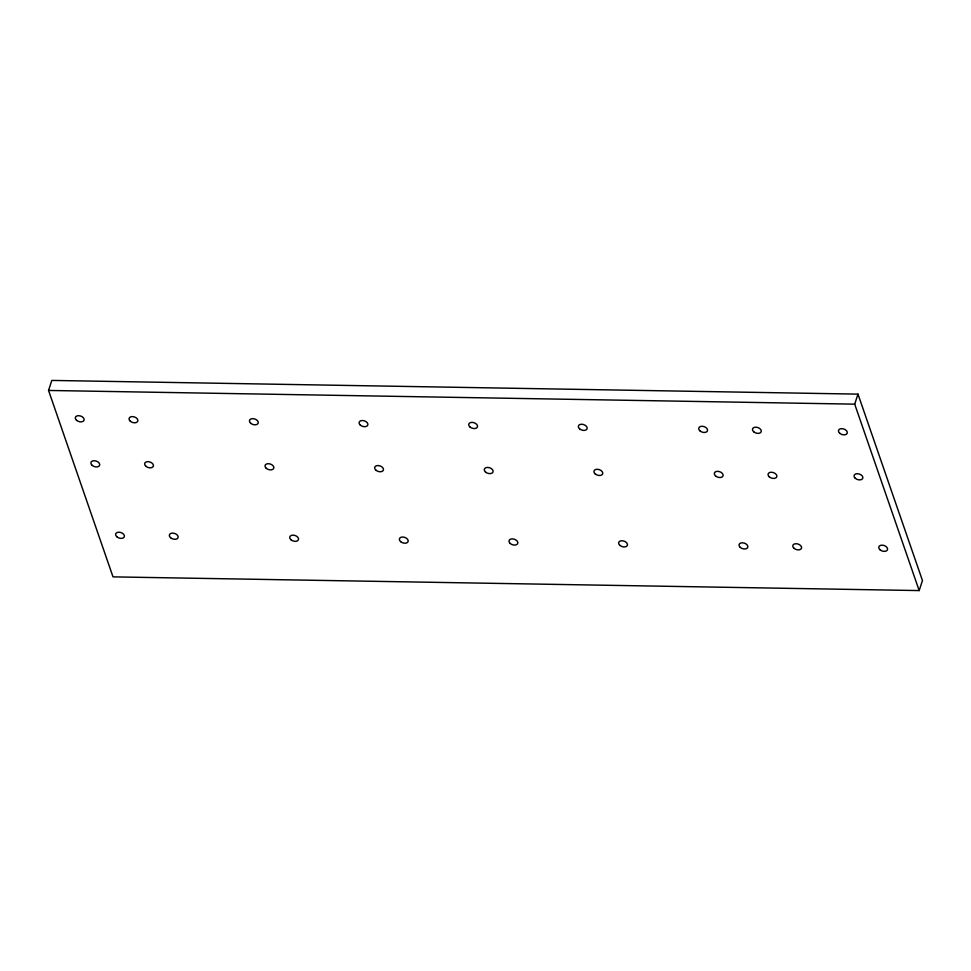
<?xml version="1.0" encoding="UTF-8"?>
<svg xmlns="http://www.w3.org/2000/svg" width="971" height="971" viewBox="0 0 971 971"><rect width="100%" height="100%" fill="white"/><g stroke="black" fill="none" stroke-linecap="round" stroke-linejoin="round"><path stroke-width="1.46" d="M48.55 390.451L51.827 380.426L857.988 394.129L922.45 580.549L919.173 590.574L113.012 576.871L48.55 390.451L854.698 404.154L919.173 590.574M854.698 404.154L857.988 394.129M855.269 478.29A4.564 2.913 18.1 0 0 862.721 478.424A4.564 2.913 18.1 0 0 857.381 473.702A4.564 2.913 18.1 0 0 855.269 478.29M879.981 549.756A4.564 2.913 18.1 0 0 887.433 549.877A4.564 2.913 18.1 0 0 882.093 545.156A4.564 2.913 18.1 0 0 879.981 549.756M793.999 548.299A4.564 2.913 18.1 0 0 801.439 548.421A4.564 2.913 18.1 0 0 796.111 543.699A4.564 2.913 18.1 0 0 793.999 548.299M769.275 476.834A4.564 2.913 18.1 0 0 776.727 476.955A4.564 2.913 18.1 0 0 771.387 472.234A4.564 2.913 18.1 0 0 769.275 476.834M753.702 431.779A4.564 2.913 18.1 0 0 761.143 431.913A4.564 2.913 18.1 0 0 755.814 427.179A4.564 2.913 18.1 0 0 753.702 431.779M715.542 475.924A4.564 2.913 18.1 0 0 722.982 476.045A4.564 2.913 18.1 0 0 717.654 471.323A4.564 2.913 18.1 0 0 715.542 475.924M740.254 547.377A4.564 2.913 18.1 0 0 747.694 547.51A4.564 2.913 18.1 0 0 742.366 542.789A4.564 2.913 18.1 0 0 740.254 547.377M595.15 473.872A4.564 2.913 18.1 0 0 602.603 474.006A4.564 2.913 18.1 0 0 597.262 469.272A4.564 2.913 18.1 0 0 595.15 473.872M619.862 545.338A4.564 2.913 18.1 0 0 627.315 545.459A4.564 2.913 18.1 0 0 621.974 540.738A4.564 2.913 18.1 0 0 619.862 545.338M485.512 472.015A4.564 2.913 18.1 0 0 492.965 472.137A4.564 2.913 18.1 0 0 487.624 467.415A4.564 2.913 18.1 0 0 485.512 472.015M510.224 543.469A4.564 2.913 18.1 0 0 517.677 543.602A4.564 2.913 18.1 0 0 512.336 538.869A4.564 2.913 18.1 0 0 510.224 543.469M400.586 541.612A4.564 2.913 18.1 0 0 408.038 541.733A4.564 2.913 18.1 0 0 402.698 537.012A4.564 2.913 18.1 0 0 400.586 541.612M375.874 470.146A4.564 2.913 18.1 0 0 383.327 470.267A4.564 2.913 18.1 0 0 377.986 465.546A4.564 2.913 18.1 0 0 375.874 470.146M266.236 468.289A4.564 2.913 18.1 0 0 273.688 468.41A4.564 2.913 18.1 0 0 268.348 463.689A4.564 2.913 18.1 0 0 266.236 468.289M290.948 539.742A4.564 2.913 18.1 0 0 298.4 539.876A4.564 2.913 18.1 0 0 293.06 535.142A4.564 2.913 18.1 0 0 290.948 539.742M145.856 466.238A4.564 2.913 18.1 0 0 153.297 466.359A4.564 2.913 18.1 0 0 147.968 461.638A4.564 2.913 18.1 0 0 145.856 466.238M170.568 537.703A4.564 2.913 18.1 0 0 178.009 537.825A4.564 2.913 18.1 0 0 172.68 533.103A4.564 2.913 18.1 0 0 170.568 537.703M116.823 536.781A4.564 2.913 18.1 0 0 124.276 536.914A4.564 2.913 18.1 0 0 118.935 532.193A4.564 2.913 18.1 0 0 116.823 536.781M92.111 465.327A4.564 2.913 18.1 0 0 99.564 465.449A4.564 2.913 18.1 0 0 94.223 460.727A4.564 2.913 18.1 0 0 92.111 465.327M76.527 420.273A4.564 2.913 18.1 0 0 83.979 420.394A4.564 2.913 18.1 0 0 78.639 415.673A4.564 2.913 18.1 0 0 76.527 420.273M130.272 421.183A4.564 2.913 18.1 0 0 137.724 421.317A4.564 2.913 18.1 0 0 132.384 416.583A4.564 2.913 18.1 0 0 130.272 421.183M839.684 433.248A4.564 2.913 18.1 0 0 847.137 433.369A4.564 2.913 18.1 0 0 841.796 428.648A4.564 2.913 18.1 0 0 839.684 433.248M250.664 423.235A4.564 2.913 18.1 0 0 258.104 423.356A4.564 2.913 18.1 0 0 252.776 418.635A4.564 2.913 18.1 0 0 250.664 423.235M360.302 425.092A4.564 2.913 18.1 0 0 367.742 425.225A4.564 2.913 18.1 0 0 362.414 420.504A4.564 2.913 18.1 0 0 360.302 425.092M469.94 426.961A4.564 2.913 18.1 0 0 477.38 427.082A4.564 2.913 18.1 0 0 472.052 422.361A4.564 2.913 18.1 0 0 469.94 426.961M579.566 428.818A4.564 2.913 18.1 0 0 587.018 428.951A4.564 2.913 18.1 0 0 581.678 424.23A4.564 2.913 18.1 0 0 579.566 428.818M699.957 430.869A4.564 2.913 18.1 0 0 707.41 430.99A4.564 2.913 18.1 0 0 702.069 426.269A4.564 2.913 18.1 0 0 699.957 430.869"/></g></svg>
